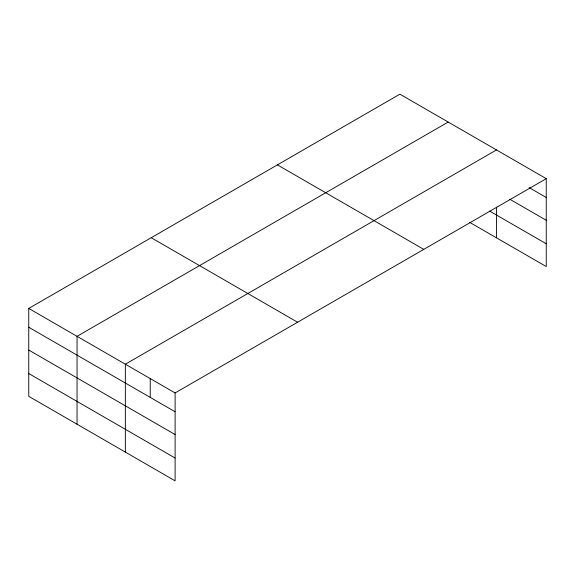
<?xml version="1.0" encoding="UTF-8"?>
<svg xmlns="http://www.w3.org/2000/svg" width="575" height="575" viewBox="0 0 575 575"><rect width="100%" height="100%" fill="white"/><g stroke="black" fill="none" stroke-linecap="round" stroke-linejoin="round"><path stroke-width="0.86" d="M546.25 178.667L399.891 94.163L28.75 308.437L28.75 396.333L175.109 480.837L175.109 392.941L546.25 178.667L546.25 266.563L469.653 222.338M448.191 122.051L77.05 336.325L77.05 424.221M496.484 149.938L125.35 364.212L125.35 452.101M529.144 187.608L546.25 197.484M509.709 199.18L546.25 220.275M489.584 211.047L546.25 243.764M277.416 164.874L423.775 249.377M151.225 237.727L297.584 322.23M28.75 308.437L175.109 392.941M28.75 327.254L175.109 411.757M28.75 350.053L175.109 434.549M28.75 373.534L175.109 458.038M496.484 207.201L496.484 237.827M150.233 378.573L150.233 397.39"/></g></svg>
